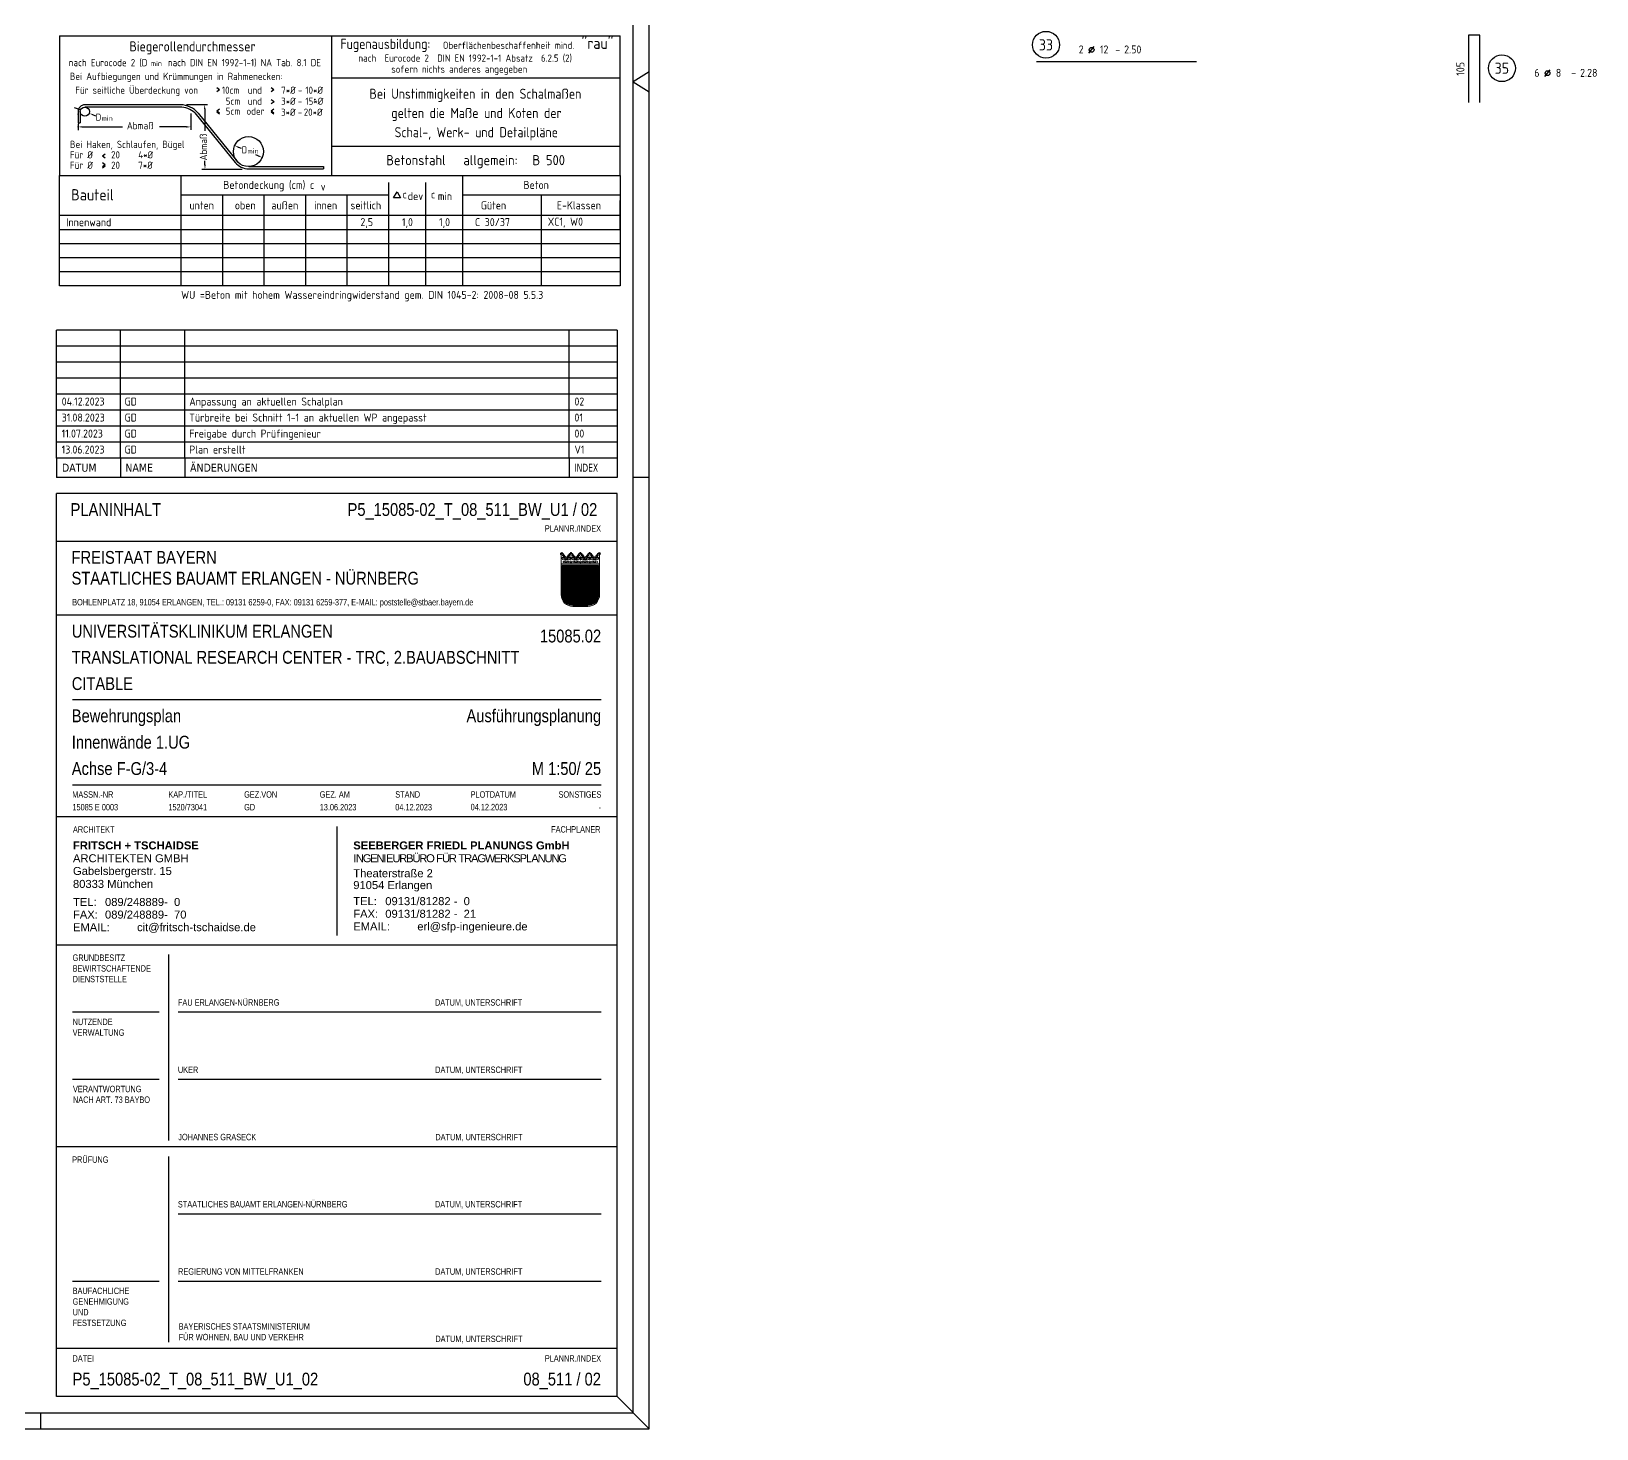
# Model space of a CAD drawing. Extents: x -31 to 75, y 1 to 115.
# Drawn here: x 46.31 to 70.74, y 1.41 to 23.22 of the extents above; entities that cross this region are included whole.
import ezdxf
from ezdxf.enums import TextEntityAlignment as Align

# ---------------------------------------------------------------- set-up
doc = ezdxf.new("R2010")
doc.units = 0
doc.header["$LTSCALE"] = 0.5
doc.linetypes.add('AUSGEZOGEN', pattern=[1000.01, 1000, 0.01])
for name, color, linetype in [('40 A Plankopf Text F+T', 7, 'Continuous'), ('BET-ANS', 7, 'Continuous'), ('RAHMEN', 7, 'Continuous'), ('RND', 7, 'Continuous'), ('STEMPEL', 7, 'Continuous'), ('TEXT', 7, 'Continuous')]:
    doc.layers.add(name, color=color, linetype=linetype)
doc.layers.add('NOPLOT', color=7, linetype='Continuous', plot=False)
doc.styles.add('ERSTELLTER_STIL_3', font='arial.ttf')
doc.styles.add('ERSTELLTER_STIL_4', font='arialbd.ttf')
doc.styles.add('helv', font='tahoma.ttf')
doc.styles.add('plankopf_ArialN', font='ARIALN.TTF')
doc.styles.add('txt', font='isocp.shx')
pattern_1 = [(0, (-322.07857, -163.97815), (8e-17, 0.254), [])]

# ---------------------------------------------------------------- blocks, each defined once
blk = doc.blocks.new('Bundeslandwappen')
at = {"lineweight": 9, "true_color": 0xffffff}
for points in [[(-5.75, 16.5), (-5.98, 16.5), (-5.98, 16.29), (-5.75, 16.29)], [(-5.09, 15.68), (-5.31, 15.68), (-5.31, 15.47), (-5.09, 15.47)], [(-3.49, 15.68), (-3.71, 15.68), (-3.71, 15.47), (-3.49, 15.47)], [(-2.82, 16.5), (-3.05, 16.5), (-3.05, 16.29), (-2.82, 16.29)], [(-2.15, 15.68), (-2.38, 15.68), (-2.38, 15.47), (-2.15, 15.47)], [(-0.56, 15.68), (-0.78, 15.68), (-0.78, 15.47), (-0.56, 15.47)], [(0.11, 16.5), (-0.11, 16.5), (-0.11, 16.29), (0.11, 16.29)], [(0.78, 15.68), (0.56, 15.68), (0.56, 15.47), (0.78, 15.47)], [(2.38, 15.68), (2.15, 15.68), (2.15, 15.47), (2.38, 15.47)], [(3.05, 16.5), (2.82, 16.5), (2.82, 16.29), (3.05, 16.29)], [(3.71, 15.68), (3.49, 15.68), (3.49, 15.47), (3.71, 15.47)], [(5.31, 15.68), (5.09, 15.68), (5.09, 15.47), (5.31, 15.47)], [(5.98, 16.5), (5.75, 16.5), (5.75, 16.29), (5.98, 16.29)]]:
    blk.add_hatch(color=7, dxfattribs=at).paths.add_polyline_path(points)
at = {"true_color": 0xffffff}
for points in [[(-5.34, 12.59), (-5.7, 12.59), (-5.7, 12.19), (-5.07, 11.96)], [(-1.42, 10.67), (-5.07, 11.96), (-3.57, 8.42), (0.08, 7.13)], [(0.86, 12.59), (-2.24, 12.59), (-1.42, 10.67), (2.23, 9.38)], [(3.96, 12.59), (1.66, 12.59), (4.37, 11.63)], [(5.7, 11.16), (4.37, 11.63), (5.7, 8.5)], [(-3.57, 8.42), (-5.7, 9.18), (-5.7, 6.17), (-2.07, 4.88)], [(-5.7, 6.14), (-5.7, 3.7, 0.041392), (-5.65, 3.14), (-4.21, 2.63)], [(3.73, 5.84), (0.08, 7.13), (1.58, 3.59), (5.23, 2.29)], [(5.7, 8.15), (2.23, 9.38), (3.73, 5.84), (5.7, 5.14)], [(-0.56, 1.34), (-4.21, 2.63), (-3.29, 0.45, 0.073774), (-2.3, 0.3), (-0.12, 0.3)], [(1.58, 3.59), (-2.07, 4.88), (-0.56, 1.34), (2.36, 0.3, 0.043654), (2.95, 0.36)]]:
    blk.add_hatch(color=7, dxfattribs=at).paths.add_polyline_path(points)
at = {"lineweight": 9}
h = blk.add_hatch(dxfattribs=at)
h.set_pattern_fill('ANSI31', color=256, scale=0.08, angle=315, style=0)
h.set_pattern_definition(pattern_1)
h.paths.add_polyline_path([(-5.07, 11.96), (-5.7, 12.19), (-5.7, 9.18), (-3.57, 8.42)])
h = blk.add_hatch(dxfattribs=at)
h.set_pattern_fill('ANSI31', color=256, scale=0.08, angle=315, style=0)
h.set_pattern_definition(pattern_1)
h.paths.add_polyline_path([(-2.24, 12.59), (-5.34, 12.59), (-5.07, 11.96), (-1.42, 10.67)])
h = blk.add_hatch(dxfattribs=at)
h.set_pattern_fill('ANSI31', color=256, scale=0.08, angle=315, style=0)
h.set_pattern_definition(pattern_1)
h.paths.add_polyline_path([(2.23, 9.38), (-1.42, 10.67), (0.08, 7.13), (3.73, 5.84)])
h = blk.add_hatch(dxfattribs=at)
h.set_pattern_fill('ANSI31', color=256, scale=0.08, angle=315, style=0)
h.set_pattern_definition(pattern_1)
h.paths.add_polyline_path([(4.37, 11.63), (1.66, 12.59), (0.86, 12.59), (2.23, 9.38), (5.7, 8.15), (5.7, 8.5)])
h = blk.add_hatch(dxfattribs=at)
h.set_pattern_fill('ANSI31', color=256, scale=0.08, angle=315, style=0)
h.set_pattern_definition(pattern_1)
h.paths.add_polyline_path([(5.7, 12.59), (3.96, 12.59), (4.37, 11.63), (5.7, 11.16)])
h = blk.add_hatch(dxfattribs=at)
h.set_pattern_fill('ANSI31', color=256, scale=0.08, angle=315, style=0)
h.set_pattern_definition(pattern_1)
h.paths.add_polyline_path([(-2.07, 4.88), (-5.7, 6.17), (-5.7, 6.14), (-4.21, 2.63), (-0.56, 1.34)])
h = blk.add_hatch(dxfattribs=at)
h.set_pattern_fill('ANSI31', color=256, scale=0.08, angle=315, style=0)
h.set_pattern_definition(pattern_1)
h.paths.add_polyline_path([(0.08, 7.13), (-3.57, 8.42), (-2.07, 4.88), (1.58, 3.59)])
h = blk.add_hatch(dxfattribs=at)
h.set_pattern_fill('ANSI31', color=256, scale=0.08, angle=315, style=0)
h.set_pattern_definition(pattern_1)
h.paths.add_polyline_path([(5.7, 5.14), (3.73, 5.84), (5.23, 2.29), (5.37, 2.24, 0.111178), (5.7, 3.7)])
h = blk.add_hatch(dxfattribs=at)
h.set_pattern_fill('ANSI31', color=256, scale=0.08, angle=315, style=0)
h.set_pattern_definition(pattern_1)
h.paths.add_polyline_path([(-4.21, 2.63), (-5.65, 3.14, 0.285055), (-3.29, 0.45)])
h = blk.add_hatch(dxfattribs=at)
h.set_pattern_fill('ANSI31', color=256, scale=0.08, angle=315, style=0)
h.set_pattern_definition(pattern_1)
h.paths.add_polyline_path([(-0.56, 1.34), (-0.12, 0.3), (2.3, 0.3, 0.004354), (2.36, 0.3)])
h = blk.add_hatch(dxfattribs=at)
h.set_pattern_fill('ANSI31', color=256, scale=0.08, angle=315, style=0)
h.set_pattern_definition(pattern_1)
h.paths.add_polyline_path([(5.31, 2.11), (5.23, 2.29), (1.58, 3.59), (2.95, 0.36, 0.22704)])
for p, q in [((-6, 16.1), (-6, 3.7)), ((-5.64, 14.97), (-5.64, 15.18)), ((-5.61, 16.59), (-5.62, 16.68)), ((-5.33, 15.19), (-5.33, 15.05)), ((-3.47, 15.19), (-3.47, 15.05)), ((-3.19, 16.59), (-3.18, 16.67)), ((-3.16, 14.97), (-3.16, 15.18)), ((-2.93, 15.58), (-2.93, 14.47)), ((-2.71, 14.97), (-2.71, 15.18)), ((-2.68, 16.59), (-2.69, 16.67)), ((-2.4, 15.19), (-2.4, 15.05)), ((-0.54, 15.19), (-0.54, 15.05)), ((-0.25, 16.59), (-0.24, 16.67)), ((-0.22, 14.97), (-0.22, 15.18)), ((0, 15.58), (0, 14.47)), ((0.22, 14.97), (0.22, 15.18)), ((0.25, 16.59), (0.24, 16.67)), ((0.54, 15.19), (0.54, 15.05)), ((2.4, 15.19), (2.4, 15.05)), ((2.68, 16.59), (2.69, 16.67)), ((2.71, 14.97), (2.71, 15.18)), ((2.93, 15.58), (2.93, 14.47)), ((3.16, 14.97), (3.16, 15.18)), ((3.19, 16.59), (3.18, 16.67)), ((3.47, 15.19), (3.47, 15.05)), ((5.33, 15.19), (5.33, 15.05)), ((5.61, 16.59), (5.62, 16.68)), ((5.64, 14.97), (5.64, 15.18)), ((6, 3.7), (6, 16.1)), ((-6, 13.29), (6, 13.29)), ((-6, 12.94), (6, 12.94)), ((-5.7, 12.59), (-5.7, 3.7)), ((-5.7, 12.59), (5.7, 12.59)), ((-5.7, 12.19), (5.7, 8.15)), ((-5.34, 12.59), (-0.12, 0.3)), ((-4.68, 14.54), (-5.26, 14.54)), ((-4.12, 14.54), (-3.54, 14.54)), ((-3.36, 13.9), (-2.93, 14.17)), ((-2.93, 13.63), (-3.36, 13.9)), ((-2.93, 14.17), (-2.5, 13.9)), ((-2.5, 13.9), (-2.93, 13.63)), ((-1.74, 14.54), (-2.32, 14.54)), ((-2.24, 12.59), (2.95, 0.36)), ((-1.19, 14.54), (-0.61, 14.54)), ((0, 14.17), (-0.43, 13.9)), ((-0.43, 13.9), (0, 13.63)), ((0.43, 13.9), (0, 14.17)), ((0, 13.63), (0.43, 13.9)), ((1.19, 14.54), (0.61, 14.54)), ((0.86, 12.59), (5.31, 2.11)), ((1.66, 12.59), (5.7, 11.16)), ((1.74, 14.54), (2.32, 14.54)), ((2.93, 14.17), (2.5, 13.9)), ((2.5, 13.9), (2.93, 13.63)), ((3.36, 13.9), (2.93, 14.17)), ((2.93, 13.63), (3.36, 13.9)), ((4.12, 14.54), (3.54, 14.54)), ((3.96, 12.59), (5.7, 8.5)), ((4.68, 14.54), (5.26, 14.54)), ((5.7, 3.7), (5.7, 12.59)), ((-5.7, 9.18), (5.7, 5.14)), ((-5.7, 6.17), (5.37, 2.24)), ((-5.7, 6.14), (-3.29, 0.45)), ((-5.66, 3.14), (2.36, 0.3)), ((-2.3, 0.3), (2.3, 0.3)), ((-2.3, 0), (2.3, 0))]:
    blk.add_line(p, q, dxfattribs=at)
for points in [[(-5.75, 16.29), (-5.98, 16.29), (-5.98, 16.5), (-5.75, 16.5)], [(-5.09, 15.47), (-5.31, 15.47), (-5.31, 15.68), (-5.09, 15.68)], [(-3.71, 15.47), (-3.49, 15.47), (-3.49, 15.68), (-3.71, 15.68)], [(-2.82, 16.29), (-3.05, 16.29), (-3.05, 16.5), (-2.82, 16.5)], [(-2.15, 15.47), (-2.38, 15.47), (-2.38, 15.68), (-2.15, 15.68)], [(-0.78, 15.47), (-0.56, 15.47), (-0.56, 15.68), (-0.78, 15.68)], [(0.11, 16.29), (-0.11, 16.29), (-0.11, 16.5), (0.11, 16.5)], [(0.78, 15.47), (0.56, 15.47), (0.56, 15.68), (0.78, 15.68)], [(2.15, 15.47), (2.38, 15.47), (2.38, 15.68), (2.15, 15.68)], [(3.05, 16.29), (2.82, 16.29), (2.82, 16.5), (3.05, 16.5)], [(3.71, 15.47), (3.49, 15.47), (3.49, 15.68), (3.71, 15.68)], [(5.09, 15.47), (5.31, 15.47), (5.31, 15.68), (5.09, 15.68)], [(5.75, 16.29), (5.98, 16.29), (5.98, 16.5), (5.75, 16.5)], [(-4.07, 13.71), (-4.83, 13.71), (-4.83, 14.1), (-4.07, 14.1)], [(-1.8, 13.71), (-1.04, 13.71), (-1.04, 14.1), (-1.8, 14.1)], [(1.8, 13.71), (1.04, 13.71), (1.04, 14.1), (1.8, 14.1)], [(4.07, 13.71), (4.83, 13.71), (4.83, 14.1), (4.07, 14.1)]]:
    blk.add_lwpolyline(points, close=True, dxfattribs=at)
for centre in [(-5.28, 13.9), (-3.71, 13.9), (-2.2, 13.9), (-0.68, 13.9), (0.68, 13.9), (2.2, 13.9), (3.71, 13.9), (5.28, 13.9)]:
    blk.add_circle(centre, 0.123, dxfattribs=at)
for centre, radius, start, end in [((-5.89, 16.45), 0.362, 44.6681, 253.1183), ((-5.67, 16.67), 0.05, 6.6615, 44.6681), ((-5.49, 15.18), 0.157, 3.2756, 179.5521), ((-5.19, 14.99), 0.453, 182.8328, 261.3043), ((-5.56, 16.59), 0.05, 186.6615, 265.6209), ((-5.42, 15.99), 0.179, 74.7883, 15.1356), ((-5.59, 16.26), 0.281, 346.0232, 85.6209), ((-5.36, 16.21), 0.05, 254.7883, 346.0232), ((-5.26, 15.23), 0.191, 249.6358, 3.0857), ((-5.2, 16.05), 0.05, 93.0633, 195.1356), ((-5.19, 15.87), 0.224, 350.9542, 93.0633), ((-5.02, 15.24), 0.05, 82.9467, 183.0857), ((-4.99, 15.54), 0.249, 262.9467, 77.8855), ((-4.92, 15.83), 0.05, 170.9542, 257.8855), ((-4.62, 14.89), 0.224, 71.4, 0), ((-4.71, 14.85), 0.312, 275.9649, 353.9773), ((-4.4, 15.24), 0.208, 317.0775, 222.9225), ((-4.18, 14.89), 0.224, 180, 108.6), ((-4.09, 14.85), 0.312, 186.0227, 264.0351), ((-3.81, 15.54), 0.249, 102.1145, 277.0533), ((-3.88, 15.83), 0.05, 282.1145, 9.0458), ((-3.61, 15.87), 0.224, 86.9367, 189.0458), ((-3.78, 15.24), 0.05, 356.9143, 97.0533), ((-3.54, 15.23), 0.191, 176.9143, 290.3642), ((-3.6, 16.05), 0.05, 344.8644, 86.9367), ((-3.38, 15.99), 0.179, 164.8644, 105.2117), ((-3.61, 14.99), 0.453, 278.6957, 357.1672), ((-3.21, 16.26), 0.281, 94.3791, 193.9768), ((-3.44, 16.21), 0.05, 193.9768, 285.2117), ((-3.31, 15.18), 0.157, 0.4479, 176.7244), ((-3.24, 16.59), 0.05, 274.3791, 353.3385), ((-3.13, 16.67), 0.05, 155.2288, 173.3385), ((-2.93, 16.58), 0.264, 24.0166, 155.3409), ((-2.55, 15.18), 0.157, 3.2756, 179.5521), ((-2.26, 14.99), 0.453, 182.8328, 261.3043), ((-2.74, 16.66), 0.05, 6.6615, 24.0166), ((-2.63, 16.59), 0.05, 186.6615, 265.6209), ((-2.49, 15.99), 0.179, 74.7883, 15.1356), ((-2.65, 16.26), 0.281, 346.0232, 85.6209), ((-2.43, 16.21), 0.05, 254.7883, 346.0232), ((-2.33, 15.23), 0.191, 249.6358, 3.0857), ((-2.27, 16.05), 0.05, 93.0633, 195.1356), ((-2.26, 15.87), 0.224, 350.9542, 93.0633), ((-2.09, 15.24), 0.05, 82.9467, 183.0857), ((-2.05, 15.54), 0.249, 262.9467, 77.8855), ((-1.99, 15.83), 0.05, 170.9542, 257.8855), ((-1.69, 14.89), 0.224, 71.4, 0), ((-1.78, 14.85), 0.312, 275.9649, 353.9773), ((-1.47, 15.24), 0.208, 317.0775, 222.9225), ((-1.24, 14.89), 0.224, 180, 108.6), ((-1.16, 14.85), 0.312, 186.0227, 264.0351), ((-0.88, 15.54), 0.249, 102.1145, 277.0533), ((-0.94, 15.83), 0.05, 282.1145, 9.0458), ((-0.67, 15.87), 0.224, 86.9367, 189.0458), ((-0.84, 15.24), 0.05, 356.9143, 97.0533), ((-0.6, 15.23), 0.191, 176.9143, 290.3642), ((-0.66, 16.05), 0.05, 344.8644, 86.9367), ((-0.44, 15.99), 0.179, 164.8644, 105.2117), ((-0.68, 14.99), 0.453, 278.6957, 357.1672), ((-0.28, 16.26), 0.281, 94.3791, 193.9768), ((-0.5, 16.21), 0.05, 193.9768, 285.2117), ((-0.38, 15.18), 0.157, 0.4479, 176.7244), ((-0.3, 16.59), 0.05, 274.3791, 353.3385), ((0, 16.58), 0.264, 24.0166, 155.3409), ((-0.19, 16.67), 0.05, 155.2288, 173.3385), ((0.38, 15.18), 0.157, 3.2756, 179.5521), ((0.68, 14.99), 0.453, 182.8328, 261.3043), ((0.19, 16.66), 0.05, 6.6615, 24.0166), ((0.3, 16.59), 0.05, 186.6615, 265.6209), ((0.44, 15.99), 0.179, 74.7883, 15.1356), ((0.28, 16.26), 0.281, 346.0232, 85.6209), ((0.5, 16.21), 0.05, 254.7883, 346.0232), ((0.6, 15.23), 0.191, 249.6358, 3.0857), ((0.66, 16.05), 0.05, 93.0633, 195.1356), ((0.67, 15.87), 0.224, 350.9542, 93.0633), ((0.84, 15.24), 0.05, 82.9467, 183.0857), ((0.88, 15.54), 0.249, 262.9467, 77.8855), ((0.94, 15.83), 0.05, 170.9542, 257.8855), ((1.24, 14.89), 0.224, 71.4, 0), ((1.16, 14.85), 0.312, 275.9649, 353.9773), ((1.47, 15.24), 0.208, 317.0775, 222.9225), ((1.69, 14.89), 0.224, 180, 108.6), ((1.78, 14.85), 0.312, 186.0227, 264.0351), ((2.05, 15.54), 0.249, 102.1145, 277.0533), ((1.99, 15.83), 0.05, 282.1145, 9.0458), ((2.26, 15.87), 0.224, 86.9367, 189.0458), ((2.09, 15.24), 0.05, 356.9143, 97.0533), ((2.33, 15.23), 0.191, 176.9143, 290.3642), ((2.27, 16.05), 0.05, 344.8644, 86.9367), ((2.49, 15.99), 0.179, 164.8644, 105.2117), ((2.26, 14.99), 0.453, 278.6957, 357.1672), ((2.65, 16.26), 0.281, 94.3791, 193.9768), ((2.43, 16.21), 0.05, 193.9768, 285.2117), ((2.55, 15.18), 0.157, 0.4479, 176.7244), ((2.63, 16.59), 0.05, 274.3791, 353.3385), ((2.93, 16.58), 0.264, 24.0166, 155.3409), ((2.74, 16.67), 0.05, 155.2288, 173.3385), ((3.31, 15.18), 0.157, 3.2756, 179.5521), ((3.61, 14.99), 0.453, 182.8328, 261.3043), ((3.13, 16.66), 0.05, 6.6615, 24.0166), ((3.24, 16.59), 0.05, 186.6615, 265.6209), ((3.38, 15.99), 0.179, 74.7883, 15.1356), ((3.21, 16.26), 0.281, 346.0232, 85.6209), ((3.44, 16.21), 0.05, 254.7883, 346.0232), ((3.54, 15.23), 0.191, 249.6358, 3.0857), ((3.6, 16.05), 0.05, 93.0633, 195.1356), ((3.61, 15.87), 0.224, 350.9542, 93.0633), ((3.78, 15.24), 0.05, 82.9467, 183.0857), ((3.81, 15.54), 0.249, 262.9467, 77.8855), ((3.88, 15.83), 0.05, 170.9542, 257.8855), ((4.18, 14.89), 0.224, 71.4, 0), ((4.09, 14.85), 0.312, 275.9649, 353.9773), ((4.4, 15.24), 0.208, 317.0775, 222.9225), ((4.62, 14.89), 0.224, 180, 108.6), ((4.71, 14.85), 0.312, 186.0227, 264.0351), ((4.99, 15.54), 0.249, 102.1145, 277.0533), ((4.92, 15.83), 0.05, 282.1145, 9.0458), ((5.19, 15.87), 0.224, 86.9367, 189.0458), ((5.02, 15.24), 0.05, 356.9143, 97.0533), ((5.26, 15.23), 0.191, 176.9143, 290.3642), ((5.2, 16.05), 0.05, 344.8644, 86.9367), ((5.42, 15.99), 0.179, 164.8644, 105.2117), ((5.19, 14.99), 0.453, 278.6957, 357.1672), ((5.59, 16.26), 0.281, 94.3791, 193.9768), ((5.36, 16.21), 0.05, 193.9768, 285.2117), ((5.49, 15.18), 0.157, 0.4479, 176.7244), ((5.56, 16.59), 0.05, 274.3791, 353.3385), ((5.67, 16.67), 0.05, 135.3319, 173.3385), ((5.89, 16.45), 0.362, 286.8817, 135.3319), ((-2.3, 3.7), 3.7, 180, 270), ((-2.3, 3.7), 3.4, 180, 270), ((2.3, 3.7), 3.7, 270, 0), ((2.3, 3.7), 3.4, 270, 0)]:
    blk.add_arc(centre, radius, start, end, dxfattribs=at)
blk = doc.blocks.new('Plankopf_PU')
for p, q in [((-18.5, 25.4), (-18.5, 27.7)), ((-1, 27.7), (-18.5, 27.7)), ((-1, 27.7), (-18.5, 27.7)), ((-1, 25.4), (-1, 27.7)), ((-1, 25.4), (-18.5, 25.4)), ((-1, 25.4), (-18.5, 25.4)), ((-18.5, 19.1), (-18.5, 25.4)), ((-1, 19.1), (-1, 25.4)), ((-1.5, 22.75), (-18, 22.75)), ((-18, 20.1), (-1.5, 20.1)), ((-18.5, 15.1), (-18.5, 19.1)), ((-1, 19.1), (-18.5, 19.1)), ((-1, 15.1), (-1, 19.1)), ((-9.75, 18.8), (-9.75, 15.4)), ((-1, 15.1), (-18.5, 15.1)), ((-1, 15.1), (-18.5, 15.1)), ((-18.5, 8.8), (-18.5, 15.1)), ((-15, 9), (-15, 14.8)), ((-1, 8.8), (-1, 15.1)), ((-15.3, 13), (-18, 13)), ((-1.5, 13), (-14.7, 13)), ((-15.3, 10.9), (-18, 10.9)), ((-1.5, 10.9), (-14.7, 10.9)), ((-18.5, 2.5), (-18.5, 8.8)), ((-1, 8.8), (-18.5, 8.8)), ((-1, 2.5), (-1, 8.8)), ((-15, 2.7), (-15, 8.5)), ((-1.5, 6.7), (-14.7, 6.7)), ((-15.3, 4.6), (-18, 4.6)), ((-1.5, 4.6), (-14.7, 4.6)), ((-1, 2.5), (-18.5, 2.5)), ((-18.5, 1), (-18.5, 2.5)), ((-1, 2.5), (-18.5, 2.5)), ((-1, 1), (-1, 2.5)), ((-1, 1), (-18.5, 1))]:
    blk.add_line(p, q)
at = {"xscale": 0.1, "yscale": 0.1, "zscale": 0.1}
blk.add_blockref('Bundeslandwappen', (-2.148, 25.669), dxfattribs=at)
at = {"linetype": 'AUSGEZOGEN', "lineweight": 35, "style": 'plankopf_ArialN'}
for s, height, p in [('FREISTAAT BAYERN', 0.4, (-18.032, 27.401)), ('PRÜFUNG', 0.2, (-18.013, 8.5))]:
    blk.add_text(s, height=height, dxfattribs=at).set_placement(p, align=Align.TOP_LEFT)
blk.add_text('STAATLICHES BAUAMT ERLANGEN - NÜRNBERG', height=0.4, dxfattribs=at).set_placement((-18.032, 26.552), align=Align.MIDDLE_LEFT)
at = {"style": 'plankopf_ArialN'}
for s, p in [('BOHLENPLATZ 18, 91054 ERLANGEN, TEL.: 09131 6259-0, FAX: 09131 6259-377, E-MAIL: poststelle@stbaer.bayern.de', (-18.012, 25.702)), ('MASSN.-NR', (-18.011, 19.698)), ('KAP./TITEL', (-15.01, 19.698)), ('GEZ.VON', (-12.644, 19.7)), ('GEZ. AM', (-10.286, 19.7)), ('STAND', (-7.927, 19.702)), ('PLOTDATUM', (-5.574, 19.7)), ('FAU ERLANGEN-NÜRNBERG', (-14.712, 13.207)), ('DATUM, UNTERSCHRIFT', (-6.687, 13.207)), ('UKER', (-14.712, 11.107)), ('DATUM, UNTERSCHRIFT', (-6.68, 11.106)), ('JOHANNES GRASECK', (-14.7, 9.005)), ('DATUM, UNTERSCHRIFT', (-6.675, 9.005)), ('STAATLICHES BAUAMT ERLANGEN-NÜRNBERG', (-14.712, 6.907)), ('DATUM, UNTERSCHRIFT', (-6.687, 6.907)), ('REGIERUNG VON MITTELFRANKEN', (-14.705, 4.806)), ('DATUM, UNTERSCHRIFT', (-6.68, 4.806)), ('DATUM, UNTERSCHRIFT', (-6.675, 2.705)), ('DATEI', (-18.002, 2.095))]:
    blk.add_text(s, height=0.2, dxfattribs=at).set_placement(p)
for s, p in [('SONSTIGES', (-1.493, 19.7)), ('PLANNR./INDEX', (-1.501, 2.095))]:
    blk.add_text(s, height=0.2, dxfattribs=at).set_placement(p, align=Align.RIGHT)
at = {"linetype": 'AUSGEZOGEN', "lineweight": 35, "style": 'plankopf_ArialN'}
blk.add_text('ARCHITEKT', height=0.2, dxfattribs=at).set_placement((-17.989, 18.607))
blk.add_text('FACHPLANER', height=0.2, dxfattribs=at).set_placement((-1.52, 18.611), align=Align.RIGHT)
at = {"insert": (-5.574, 19.303), "char_height": 0.2, "attachment_point": 7, "style": 'plankopf_ArialN'}
blk.add_mtext('04.12.2023', dxfattribs=at)
at = {"char_height": 0.2, "attachment_point": 1, "style": 'plankopf_ArialN'}
for s, insert, width in [('GRUNDBESITZ\\PBEWIRTSCHAFTENDE DIENSTSTELLE', (-18, 14.804), 2.5), ('NUTZENDE^JVERWALTUNG', (-17.998, 12.8), 2.69843), ('VERANTWORTUNG  NACH ART. 73 BAYBO', (-17.988, 10.705), 2.68768), ('BAUFACHLICHE GENEHMIGUNG UND FESTSETZUNG', (-17.998, 4.404), 2.2311), ('BAYERISCHES STAATSMINISTERIUM ^JFÜR WOHNEN, BAU UND VERKEHR', (-14.689, 3.294), 9.29412)]:
    blk.add_mtext(s, dxfattribs=dict(at, insert=insert, width=width))
at = {"style": 'plankopf_ArialN'}
for tag, p in [('PROJEKTBEZEICHNUNGZ1', (-18.025, 24.578)), ('PROJEKTBEZEICHNUNGZ2', (-18.025, 23.761)), ('PROJEKTBEZEICHNUNGZ3', (-18.025, 22.941))]:
    blk.add_attdef(tag, text='', height=0.4, dxfattribs=at).set_placement(p, align=Align.BOTTOM_LEFT)
for tag, p in [('GEB.-NR', (-1.5, 24.946)), ('0.000X', (-1.507, 1.749))]:
    blk.add_attdef(tag, text='', height=0.4, dxfattribs=at).set_placement(p, align=Align.TOP_RIGHT)
for tag, p, height in [('PLANINHALTZ1', (-18.025, 22.055), 0.4), ('PLANINHALTZ2', (-18.025, 21.232), 0.4), ('PLANINHALTZ3', (-18.025, 20.409), 0.4), ('MASSN.-NR', (-18.005, 19.303), 0.2), ('KAPITEL/TITEL', (-15.01, 19.303), 0.2), ('GEZ_VON', (-12.644, 19.303), 0.2), ('GEZ_AM', (-10.286, 19.303), 0.2), ('STAND', (-7.927, 19.303), 0.2)]:
    blk.add_attdef(tag, p, '', height=height, dxfattribs=at)
for tag, height, p in [('PLANUNGSPHASE', 0.4, (-1.5, 22.055)), ('PROJEKTKATEGORIE', 0.4, (-1.5, 21.232)), ('MAßSTAB', 0.4, (-1.5, 20.409)), ('SONSTIGES', 0.2, (-1.5, 19.303))]:
    blk.add_attdef(tag, text='', height=height, dxfattribs=at).set_placement(p, align=Align.RIGHT)
at = {"layer": '40 A Plankopf Text F+T', "color": 7, "linetype": 'Continuous', "lineweight": 13, "char_height": 0.25, "attachment_point": 7}
for s, insert, style in [('\\A1;FRITSCH + TSCHAIDSE ', (-17.988, 18.081), 'ERSTELLTER_STIL_4'), ('\\A1;SEEBERGER FRIEDL PLANUNGS GmbH', (-9.238, 18.081), 'ERSTELLTER_STIL_4'), ('\\A1;ARCHITEKTEN GMBH', (-17.988, 17.68), 'ERSTELLTER_STIL_3'), ('\\A1;{\\T0.8;INGENIEURBÜRO FÜR TRAGWERKSPLANUNG}', (-9.238, 17.68), 'ERSTELLTER_STIL_3'), ('\\A1;80333 München', (-17.988, 16.879), 'ERSTELLTER_STIL_3'), ('\\A1;Gabelsbergerstr. 15', (-17.988, 17.212), 'ERSTELLTER_STIL_3'), ('\\A1;Theaterstraße 2', (-9.238, 17.212), 'ERSTELLTER_STIL_3'), ('\\A1;91054 Erlangen', (-9.238, 16.771), 'ERSTELLTER_STIL_3')]:
    blk.add_mtext(s, dxfattribs=dict(at, insert=insert, style=style))
at = {"layer": '40 A Plankopf Text F+T', "color": 7, "linetype": 'Continuous', "lineweight": 13, "char_height": 0.25, "attachment_point": 7, "line_spacing_factor": 0.945293, "style": 'ERSTELLTER_STIL_3'}
for s, insert in [('\\A1;TEL: ^I089/248889-  0\\PFAX: ^I089/248889-  70\\PEMAIL: ^Icit@fritsch-tschaidse.de', (-17.988, 15.481)), ('\\A1;TEL: ^I09131/81282 -  0\\PFAX: ^I09131/81282 -  21\\PEMAIL: ^Ierl@sfp-ingenieure.de', (-9.238, 15.481))]:
    blk.add_mtext(s, dxfattribs=dict(at, insert=insert))
blk = doc.blocks.new('Plankopf-ER')
at = {"layer": 'RAHMEN', "color": 7, "linetype": 'Continuous'}
for p, q in [((-0.5, 4.6), (-18, 4.6)), ((-18, 4.1), (-18, 4.6)), ((-16, 4.1), (-16, 4.6)), ((-14, 4.1), (-14, 4.6)), ((-2, 4.1), (-2, 4.6)), ((-0.5, 4.6), (-0.5, 4.1)), ((-0.5, 4.1), (-18, 4.1)), ((-18, 3.6), (-18, 4.1)), ((-16, 3.6), (-16, 4.1)), ((-14, 3.6), (-14, 4.1)), ((-2, 3.6), (-2, 4.1)), ((-0.5, 4.1), (-0.5, 3.6)), ((-0.5, 3.6), (-18, 3.6)), ((-18, 3.1), (-18, 3.6)), ((-16, 3.1), (-16, 3.6)), ((-14, 3.1), (-14, 3.6)), ((-2, 3.1), (-2, 3.6)), ((-0.5, 3.6), (-0.5, 3.1)), ((-0.5, 3.1), (-18, 3.1)), ((-18, 2.6), (-18, 3.1)), ((-16, 2.6), (-16, 3.1)), ((-14, 2.6), (-14, 3.1)), ((-2, 2.6), (-2, 3.1)), ((-0.5, 3.1), (-0.5, 2.6)), ((-0.5, 2.6), (-18, 2.6)), ((-18, 2.1), (-18, 2.6)), ((-16, 2.1), (-16, 2.6)), ((-14, 2.1), (-14, 2.6)), ((-2, 2.1), (-2, 2.6)), ((-0.5, 2.6), (-0.5, 2.1)), ((-0.5, 2.1), (-18, 2.1)), ((-18, 1.6), (-18, 2.1)), ((-16, 1.6), (-16, 2.1)), ((-14, 1.6), (-14, 2.1)), ((-2, 1.6), (-2, 2.1)), ((-0.5, 2.1), (-0.5, 1.6)), ((-0.5, 1.6), (-18, 1.6)), ((-18, 1.1), (-18, 1.6)), ((-16, 1.1), (-16, 1.6)), ((-14, 1.1), (-14, 1.6)), ((-2, 1.1), (-2, 1.6)), ((-0.5, 1.6), (-0.5, 1.1)), ((-0.5, 1.1), (-18, 1.1)), ((-18, 0.6), (-18, 1.1)), ((-16, 0.6), (-16, 1.1)), ((-14, 0.6), (-14, 1.1)), ((-2, 0.6), (-2, 1.1)), ((-0.5, 1.1), (-0.5, 0.6)), ((-0.5, 0.6), (-18, 0.6)), ((-18, 0.6), (-18, 0)), ((-16, 0.6), (-16, 0)), ((-14, 0.6), (-14, 0)), ((-2, 0.6), (-2, 0)), ((-0.5, 0.6), (-0.5, 0)), ((-0.5, 0), (-18, 0))]:
    blk.add_line(p, q, dxfattribs=at)
at = {"layer": 'RAHMEN', "color": 7, "linetype": 'Continuous', "style": 'txt'}
for tag, p in [('INDEX-D8', (-17.841, 4.242)), ('INDEX-N8', (-15.876, 4.242)), ('INDEX-X8', (-13.857, 4.242)), ('INDEX8', (-1.833, 4.242)), ('INDEX-D7', (-17.841, 3.742)), ('INDEX-N7', (-15.876, 3.742)), ('INDEX-X7', (-13.857, 3.742)), ('INDEX7', (-1.833, 3.742)), ('INDEX-D6', (-17.841, 3.242)), ('INDEX-N6', (-15.876, 3.242)), ('INDEX-X6', (-13.857, 3.242)), ('INDEX6', (-1.833, 3.242)), ('INDEX-D5', (-17.841, 2.742)), ('INDEX-N5', (-15.876, 2.742)), ('INDEX-X5', (-13.857, 2.742)), ('INDEX5', (-1.833, 2.742)), ('INDEX-D4', (-17.841, 2.242)), ('INDEX-N4', (-15.876, 2.242)), ('INDEX-X4', (-13.857, 2.242)), ('INDEX4', (-1.833, 2.242)), ('INDEX-D3', (-17.841, 1.742)), ('INDEX-N3', (-15.876, 1.742)), ('INDEX-X3', (-13.857, 1.742)), ('INDEX3', (-1.833, 1.742)), ('INDEX-D2', (-17.841, 1.242)), ('INDEX-N2', (-15.876, 1.242)), ('INDEX-X2', (-13.857, 1.242)), ('INDEX2', (-1.833, 1.242)), ('INDEX-D1', (-17.841, 0.742)), ('INDEX-N1', (-15.876, 0.742)), ('INDEX-X1', (-13.857, 0.742)), ('INDEX1', (-1.833, 0.742))]:
    blk.add_attdef(tag, p, '', height=0.25, dxfattribs=at)
at = {"layer": 'STEMPEL', "color": 7, "linetype": 'Continuous', "style": 'helv'}
for s, p in [('ÄNDERUNGEN', (-13.833, 0.176)), ('DATUM', (-17.833, 0.176)), ('NAME', (-15.853, 0.176))]:
    blk.add_text(s, height=0.25, dxfattribs=at).set_placement(p)
at = {"layer": 'STEMPEL', "color": 7, "linetype": 'Continuous', "style": 'helv', "width": 0.8}
blk.add_text('INDEX', height=0.25, dxfattribs=at).set_placement((-1.833, 0.176))
blk = doc.blocks.new('A0--19')
at = {"layer": 'RAHMEN'}
for p, q in [((99.9, 0), (99.9, 84.1)), ((0, 0), (99.9, 0))]:
    blk.add_line(p, q, dxfattribs=at)
at = {"layer": 'RAHMEN', "color": 5}
for p, q in [((99.4, 0.5), (99.4, 83.6)), ((2, 0.5), (99.4, 0.5))]:
    blk.add_line(p, q, dxfattribs=at)
at = {"layer": 'RAHMEN', "color": 7, "linetype": 'Continuous'}
for p, q in [((99.9, 42.36), (99.4, 42.05)), ((99.4, 42.05), (99.9, 41.74))]:
    blk.add_line(p, q, dxfattribs=at)
at = {"layer": 'RAHMEN', "color": 7}
for p, q in [((99.9, 29.7), (99.4, 29.7)), ((80.9, 0.5), (80.9, 0))]:
    blk.add_line(p, q, dxfattribs=at)
blk = doc.blocks.new('RND_AUSZ')
at = {"layer": 'RND', "color": 7, "linetype": 'Continuous'}
blk.add_line((1.341, 0.262), (1.509, 0.466), dxfattribs=at)
at = {"layer": 'RND', "color": 1, "linetype": 'Continuous'}
blk.add_circle((0, 0.52), 0.42, dxfattribs=at)
at = {"layer": 'RND', "color": 7, "linetype": 'Continuous'}
blk.add_circle((1.425, 0.364), 0.075, dxfattribs=at)
at = {"layer": 'RND', "color": 7, "linetype": 'Continuous', "style": 'txt'}
blk.add_text('-', height=0.25, dxfattribs=at).set_placement((2.163, 0.25))
for tag, p in [('WIEOFT', (-0.536, 0.25)), ('STK', (1.174, 0.25))]:
    blk.add_attdef(tag, text='', height=0.25, dxfattribs=at).set_placement(p, align=Align.RIGHT)
at = {"layer": 'RND', "color": 1, "linetype": 'Continuous', "style": 'txt'}
blk.add_attdef('POS', text='', height=0.35, dxfattribs=at).set_placement((0, 0.52), align=Align.MIDDLE)
at = {"layer": 'RND', "color": 7, "linetype": 'Continuous', "style": 'txt'}
for tag, p in [('DS', (1.683, 0.25)), ('LANG', (2.441, 0.25)), ('TEXT', (3.669, 0.25))]:
    blk.add_attdef(tag, p, '', height=0.25, dxfattribs=at)

msp = doc.modelspace()

# ---------------------------------------------------------------- linework, layer by layer
for p, q in [((55.4512, 16.0073), (46.7012, 16.0073)), ((46.7012, 15.2573), (46.7012, 16.0073)), ((55.4512, 15.2573), (55.4512, 16.0073))]:
    msp.add_line(p, q)
at = {"layer": 'NOPLOT', "color": 191, "linetype": 'AUSGEZOGEN'}
msp.add_line((55.4512, 1.9073), (55.9512, 1.4073), dxfattribs=at)
at = {"layer": 'RAHMEN', "color": 5, "linetype": 'Continuous'}
for p, q in [((46.7466, 23.1503), (55.4966, 23.1503)), ((46.7466, 23.1503), (46.7466, 20.9713)), ((50.9958, 20.9713), (50.9958, 23.1503)), ((55.4966, 20.9713), (55.4966, 23.1503)), ((55.4966, 20.1177), (55.4966, 20.5801))]:
    msp.add_line(p, q, dxfattribs=at)
at = {"layer": 'RAHMEN', "color": 7, "linetype": 'AUSGEZOGEN'}
for p, q in [((50.9958, 22.4928), (55.4966, 22.4928)), ((49.2447, 22.3076), (49.201, 22.3382)), ((49.2447, 22.3076), (49.201, 22.277)), ((50.0946, 22.3076), (50.051, 22.3382)), ((50.0946, 22.3076), (50.051, 22.277)), ((49.201, 21.9798), (49.2447, 22.0103)), ((50.051, 21.9798), (50.0946, 22.0103)), ((50.0951, 22.1179), (50.0514, 22.1484)), ((50.0951, 22.1179), (50.0514, 22.0873)), ((49.201, 21.9798), (49.2447, 21.9492)), ((49.201, 21.9604), (49.2447, 21.9298)), ((50.051, 21.9798), (50.0946, 21.9492)), ((50.051, 21.9604), (50.0946, 21.9298)), ((47.416, 21.277), (47.4597, 21.3076)), ((47.416, 21.277), (47.4597, 21.2464)), ((50.9958, 21.4289), (55.4966, 21.4289)), ((47.4597, 21.1361), (47.416, 21.1667)), ((47.4597, 21.1361), (47.416, 21.1056)), ((47.4597, 21.1167), (47.416, 21.0862)), ((46.7466, 20.3487), (55.4966, 20.3487)), ((46.7466, 20.1287), (55.4966, 20.1287)), ((46.7466, 19.9087), (55.4966, 19.9087)), ((46.7466, 19.6887), (55.4966, 19.6887)), ((46.7466, 19.4687), (55.4966, 19.4687))]:
    msp.add_line(p, q, dxfattribs=at)
at = {"layer": 'RAHMEN', "color": 7, "linetype": 'Continuous'}
for p, q in [((47.0763, 21.9917), (46.983, 22.0275)), ((48.6379, 22.0722), (47.1423, 22.0722)), ((48.6252, 22.0367), (47.1423, 22.0367)), ((48.7292, 22.0755), (49.0555, 22.0755)), ((49.0131, 22.0082), (49.0131, 21.6672)), ((47.036, 21.9659), (47.036, 21.7887)), ((47.036, 21.7887), (47.0714, 21.7887)), ((47.036, 21.7773), (47.036, 21.677)), ((47.0714, 21.9659), (47.0714, 21.7887)), ((47.2621, 21.9202), (47.3091, 21.9021)), ((48.7959, 21.9362), (48.7959, 21.6827)), ((48.8604, 21.9474), (49.4903, 21.1721)), ((48.9088, 21.9432), (49.515, 21.1972)), ((47.1035, 21.7277), (47.7318, 21.7277)), ((48.7284, 21.7277), (48.31, 21.7277)), ((49.5878, 21.3894), (49.5439, 21.4084)), ((49.8498, 21.2765), (49.8089, 21.2941)), ((48.9664, 21.0702), (49.5999, 21.0702)), ((49.0176, 21.1377), (49.0176, 21.1969)), ((49.6998, 21.1083), (50.8691, 21.1078)), ((49.6998, 21.0724), (50.8691, 21.0724)), ((50.8691, 21.1078), (50.8691, 21.0724)), ((48.6474, 19.2746), (48.6474, 20.9713)), ((51.8864, 19.2487), (51.8864, 20.8617)), ((52.4657, 19.2487), (52.4657, 20.8617)), ((53.045, 19.2487), (53.045, 20.9713)), ((49.2952, 19.2487), (49.2952, 20.6694)), ((49.943, 19.2487), (49.943, 20.6694)), ((50.5908, 19.2487), (50.5908, 20.6694)), ((51.2386, 19.2487), (51.2386, 20.6694)), ((54.2708, 19.2487), (54.2708, 20.6694)), ((48.6474, 19.2487), (48.6474, 20.3487)), ((51.8864, 19.2487), (51.8864, 20.3487)), ((55.9512, 16.2573), (55.7012, 16.2573))]:
    msp.add_line(p, q, dxfattribs=at)
at = {"layer": 'RAHMEN', "color": 1, "linetype": 'Continuous'}
for p, q in [((48.6474, 20.6694), (51.8864, 20.6694)), ((53.045, 20.6694), (55.4966, 20.6694))]:
    msp.add_line(p, q, dxfattribs=at)
at = {"layer": 'RAHMEN', "color": 5, "linetype": 'AUSGEZOGEN'}
msp.add_lwpolyline([(46.7466, 20.9713), (55.4966, 20.9713), (55.4966, 19.2487), (46.7466, 19.2487)], close=True, dxfattribs=at)
at = {"layer": 'RAHMEN', "color": 1, "linetype": 'Continuous'}
msp.add_lwpolyline([(52.0152, 20.714), (52.0697, 20.6195), (51.9607, 20.6195)], close=True, dxfattribs=at)
at = {"layer": 'RAHMEN', "color": 7, "linetype": 'Continuous'}
for centre, radius in [((47.1423, 21.9659), 0.0709), ((49.6968, 21.3424), 0.2341)]:
    msp.add_circle(centre, radius, dxfattribs=at)
for centre, radius, start, end in [((47.1423, 21.9659), 0.1063, 89.99998, 180), ((48.6252, 21.6824), 0.3543, 48.41068, 90), ((48.6379, 21.723), 0.3491, 39.09564, 90), ((49.6998, 21.3424), 0.27, 219.09564, 270)]:
    msp.add_arc(centre, radius, start, end, dxfattribs=at)
for p in [(50.7341, 22.153), (47.036, 21.9249), (47.036, 21.7277), (49.4819, 21.4351), (49.9118, 21.2497)]:
    msp.add_point(p, dxfattribs=at)
for points in [[(47.0243, 22.0023), (47.0305, 22.0186), (47.0763, 21.9917)], [(49.0243, 22.0082), (49.0018, 22.0082), (49.0131, 22.0757)], [(47.259, 21.912), (47.2652, 21.9283), (47.2132, 21.939)], [(47.1035, 21.7165), (47.1035, 21.739), (47.036, 21.7277)], [(48.7284, 21.7165), (48.7284, 21.739), (48.7959, 21.7277)], [(49.5394, 21.398), (49.5483, 21.4187), (49.4819, 21.4351)], [(49.8453, 21.2661), (49.8542, 21.2868), (49.9118, 21.2497)], [(49.0289, 21.1377), (49.0064, 21.1377), (49.0176, 21.0702)]]:
    msp.add_solid(points, dxfattribs=at)
at = {"layer": 'RND', "color": 1, "linetype": 'AUSGEZOGEN'}
for points in [[(68.9185, 22.1081), (68.9185, 23.1581), (68.7385, 23.1581), (68.7385, 22.1081)], [(61.9947, 22.7492), (64.4947, 22.7492)]]:
    msp.add_lwpolyline(points, dxfattribs=at)

# ---------------------------------------------------------------- block references
at = {"layer": 'BET-ANS', "xscale": 0.5, "yscale": 0.5, "zscale": 0.5}
msp.add_blockref('Plankopf-ER', (55.7012, 16.2573), dxfattribs=at).add_auto_attribs({'INDEX1': 'V1', 'INDEX-N1': 'GD', 'INDEX-D1': '13.06.2023', 'INDEX-X1': 'Plan erstellt', 'INDEX2': '00', 'INDEX-N2': 'GD', 'INDEX-D2': '11.07.2023', 'INDEX-X2': 'Freigabe durch Prüfingenieur', 'INDEX3': '01', 'INDEX-N3': 'GD', 'INDEX-D3': '31.08.2023', 'INDEX-X3': 'Türbreite bei Schnitt 1-1 an aktuellen WP angepasst', 'INDEX4': '02', 'INDEX-N4': 'GD', 'INDEX-D4': '04.12.2023', 'INDEX-X4': 'Anpassung an aktuellen Schalplan'})
at = {"layer": 'BET-ANS'}
ref = msp.add_blockref('Plankopf_PU', (55.9512, 1.4073), dxfattribs=dict(at, xscale=0.5, yscale=0.5, zscale=0.5))
ref.add_attrib('0.000X', '08_511 / 02', dxfattribs={"layer": '0', "height": 0.2, "style": 'plankopf_ArialN'}).set_placement((55.1979, 2.2817), align=Align.TOP_RIGHT)
ref.add_attrib('STAND', '04.12.2023', (51.9879, 11.0589), dxfattribs={"layer": '0', "height": 0.1, "style": 'plankopf_ArialN'})
ref.add_attrib('PLANINHALTZ1', 'Bewehrungsplan', (46.9387, 12.435), dxfattribs={"layer": '0', "height": 0.2, "style": 'plankopf_ArialN'})
ref.add_attrib('PLANINHALTZ2', 'Innenwände 1.UG', (46.9387, 12.0233), dxfattribs={"layer": '0', "height": 0.2, "style": 'plankopf_ArialN'})
ref.add_attrib('PLANINHALTZ3', 'Achse F-G/3-4', (46.9387, 11.6118), dxfattribs={"layer": '0', "height": 0.2, "style": 'plankopf_ArialN'})
ref.add_attrib('PROJEKTBEZEICHNUNGZ1', 'UNIVERSITÄTSKLINIKUM ERLANGEN', dxfattribs={"layer": '0', "height": 0.2, "style": 'plankopf_ArialN'}).set_placement((46.9387, 13.696), align=Align.BOTTOM_LEFT)
ref.add_attrib('PROJEKTBEZEICHNUNGZ2', 'TRANSLATIONAL RESEARCH CENTER - TRC, 2.BAUABSCHNITT', dxfattribs={"layer": '0', "height": 0.2, "style": 'plankopf_ArialN'}).set_placement((46.9387, 13.2879), align=Align.BOTTOM_LEFT)
ref.add_attrib('PROJEKTBEZEICHNUNGZ3', 'CITABLE', dxfattribs={"layer": '0', "height": 0.2, "style": 'plankopf_ArialN'}).set_placement((46.9387, 12.8778), align=Align.BOTTOM_LEFT)
ref.add_attrib('GEB.-NR', '15085.02', dxfattribs={"layer": '0', "height": 0.2, "style": 'plankopf_ArialN'}).set_placement((55.2012, 13.8803), align=Align.TOP_RIGHT)
ref.add_attrib('PLANUNGSPHASE', 'Ausführungsplanung', dxfattribs={"layer": '0', "height": 0.2, "style": 'plankopf_ArialN'}).set_placement((55.2012, 12.435), align=Align.RIGHT)
ref.add_attrib('MAßSTAB', 'M 1:50/ 25', dxfattribs={"layer": '0', "height": 0.2, "style": 'plankopf_ArialN'}).set_placement((55.2012, 11.6118), align=Align.RIGHT)
ref.add_attrib('MASSN.-NR', '15085 E 0003', (46.9486, 11.0589), dxfattribs={"layer": '0', "height": 0.1, "style": 'plankopf_ArialN'})
ref.add_attrib('KAPITEL/TITEL', '1520/73041', (48.4463, 11.0589), dxfattribs={"layer": '0', "height": 0.1, "style": 'plankopf_ArialN'})
ref.add_attrib('GEZ_VON', 'GD', (49.629, 11.0589), dxfattribs={"layer": '0', "height": 0.1, "style": 'plankopf_ArialN'})
ref.add_attrib('GEZ_AM', '13.06.2023', (50.8084, 11.0589), dxfattribs={"layer": '0', "height": 0.1, "style": 'plankopf_ArialN'})
ref.add_attrib('SONSTIGES', '-', dxfattribs={"layer": '0', "height": 0.1, "style": 'plankopf_ArialN'}).set_placement((55.2012, 11.0589), align=Align.RIGHT)
at = {"layer": 'RAHMEN', "color": 191, "linetype": 'AUSGEZOGEN', "xscale": 0.5, "yscale": 0.5, "zscale": 0.5}
msp.add_blockref('A0--19', (6.0012, 1.4073), dxfattribs=at)
at = {"layer": 'RND', "color": 1, "linetype": 'AUSGEZOGEN', "xscale": 0.5, "yscale": 0.5, "zscale": 0.5}
msp.add_blockref('RND_AUSZ', (62.1451, 22.7492), dxfattribs=at).add_auto_attribs({'POS': '33', 'STK': '2', 'DS': '12', 'LANG': '2.50'})
at = {"layer": 'RND', "color": 7, "linetype": 'AUSGEZOGEN', "xscale": 0.5, "yscale": 0.5, "zscale": 0.5}
msp.add_blockref('RND_AUSZ', (69.2617, 22.3843), dxfattribs=at).add_auto_attribs({'POS': '35', 'STK': '6', 'DS': '8', 'LANG': '2.28'})

# ---------------------------------------------------------------- texts
at = {"style": 'plankopf_ArialN'}
msp.add_text('PLANNR./INDEX', height=0.1, dxfattribs=at).set_placement((55.1999, 15.4094), align=Align.RIGHT)
at = {"layer": 'BET-ANS', "style": 'plankopf_ArialN'}
for s, p in [('PLANINHALT', (46.92, 15.655)), ('P5_15085-02_T_08_511_BW_U1 / 02', (51.2434, 15.6552)), ('P5_15085-02_T_08_511_BW_U1_02', (46.9512, 2.0817))]:
    msp.add_text(s, height=0.2, dxfattribs=at).set_placement(p)
at = {"layer": 'NOPLOT', "color": 191, "linetype": 'Continuous', "style": 'txt'}
msp.add_text('WU =Beton mit hohem Wassereindringwiderstand gem. DIN 1045-2: 2008-08 5.5.3', height=0.125, dxfattribs=at).set_placement((48.6456, 19.0434))
at = {"layer": 'RAHMEN', "color": 1, "linetype": 'Continuous', "style": 'txt', "width": 0.95}
for s, p in [('Biegerollendurchmesser', (48.8245, 22.906)), ('Fugenausbildung:', (51.8327, 22.9455)), ('Bei Unstimmigkeiten in den Schalmaßen', (53.2391, 22.1662)), ('gelten die Maße und Koten der', (53.2561, 21.8662)), ('Schal-, Werk- und Detailpläne', (53.2526, 21.5662))]:
    msp.add_text(s, height=0.1575, dxfattribs=at).set_placement(p, align=Align.CENTER)
at = {"layer": 'RAHMEN', "color": 7, "linetype": 'Continuous', "style": 'txt'}
for s, p in [('Oberflächenbeschaffenheit mind.', (52.7311, 22.9455)), ('nach  Eurocode 2  DIN EN 1992-1-1 Absatz  6.2.5 (2)', (51.4129, 22.7456)), ('Bei Aufbiegungen und Krümmungen in Rahmenecken:', (46.9084, 22.4608)), ('sofern nichts anderes angegeben', (51.9261, 22.5725)), ('10cm', (49.2817, 22.2446)), ('und', (49.686, 22.2446)), ('7*%%C', (50.2076, 22.2446)), ('-', (50.4691, 22.2446)), ('10*%%C', (50.5841, 22.2446)), ('5cm', (49.3411, 21.9168)), ('5cm', (49.342, 22.0728)), ('oder', (49.6657, 21.9168)), ('und', (49.6864, 22.0728)), ('3*%%C', (50.2047, 21.9009)), ('3*%%C', (50.2062, 22.0728)), ('-', (50.4677, 22.0728)), ('20*%%C', (50.5596, 21.9009)), ('15*%%C', (50.5841, 22.0728)), ('D', (47.3113, 21.8234)), ('Abmaß', (47.7993, 21.6913)), ('-', (50.4662, 21.9009)), ('Bei Haken, Schlaufen, Bügel', (46.9106, 21.3991)), ('Für %%C', (46.9104, 21.2351)), ('20', (47.5524, 21.2351)), ('4*%%C', (47.9763, 21.2351)), ('D', (49.5884, 21.313)), ('Für %%C', (46.9105, 21.0731)), ('20', (47.5525, 21.0731)), ('7*%%C', (47.9763, 21.0731))]:
    msp.add_text(s, height=0.1125, dxfattribs=at).set_placement(p)
msp.add_text('nach Eurocode 2 (D     nach DIN EN 1992-1-1) NA Tab. 8.1 DE', height=0.1125, dxfattribs=at).set_placement((48.8606, 22.675), align=Align.CENTER)
msp.add_text('Für seitliche Überdeckung von', height=0.1125, dxfattribs=at).set_placement((48.9093, 22.2446), align=Align.RIGHT)
msp.add_text('Abmaß', height=0.1125, rotation=90, dxfattribs=at).set_placement((49.0495, 21.2054))
at = {"layer": 'RAHMEN', "color": 1, "linetype": 'Continuous', "style": 'txt'}
for s, height, p in [('Betonstahl', 0.1575, (51.8474, 21.1303)), ('allgemein:', 0.1575, (53.0507, 21.1303)), ('B 500 ', 0.1575, (54.1294, 21.1303)), ('Betondeckung (cm) c', 0.125, (49.3029, 20.7594)), ('v', 0.125, (50.8246, 20.733)), ('Beton', 0.125, (53.9892, 20.7594)), ('Bauteil', 0.175, (46.9293, 20.581)), ('c', 0.125, (52.1013, 20.6111)), ('dev', 0.125, (52.1829, 20.5847)), ('c', 0.125, (52.5435, 20.6111)), ('min', 0.125, (52.6521, 20.5847))]:
    msp.add_text(s, height=height, dxfattribs=at).set_placement(p)
at = {"layer": 'RND', "color": 7, "linetype": 'AUSGEZOGEN', "style": 'txt'}
msp.add_text('105', height=0.125, rotation=90, dxfattribs=at).set_placement((68.6135, 22.6331), align=Align.MIDDLE)
at = {"layer": 'TEXT', "color": 1, "style": 'txt'}
msp.add_text('"rau"', height=0.175, dxfattribs=at).set_placement((54.896, 22.9452))
at = {"layer": 'TEXT', "color": 7, "linetype": 'AUSGEZOGEN', "style": 'txt'}
for s, height, p in [('min', 0.08016, (48.1704, 22.6773)), ('min', 0.08016, (47.4018, 21.822)), ('min', 0.08016, (49.679, 21.3116)), ('unten', 0.125, (48.7754, 20.4412)), ('oben', 0.125, (49.4829, 20.4412)), ('außen', 0.125, (50.0543, 20.4412)), ('innen', 0.125, (50.721, 20.4412)), ('seitlich', 0.125, (51.2886, 20.4412)), ('Güten', 0.125, (53.323, 20.4412)), ('E-Klassen', 0.125, (54.5105, 20.4412)), ('Innenwand', 0.125, (46.851, 20.1771)), ('2,5', 0.125, (51.4442, 20.179)), ('1,0', 0.125, (52.092, 20.179)), ('1,0', 0.125, (52.6714, 20.179)), ('C 30/37', 0.125, (53.2321, 20.179)), ('XC1, W0', 0.125, (54.3682, 20.1859))]:
    msp.add_text(s, height=height, dxfattribs=at).set_placement(p)

doc.saveas('drawing.dxf')
